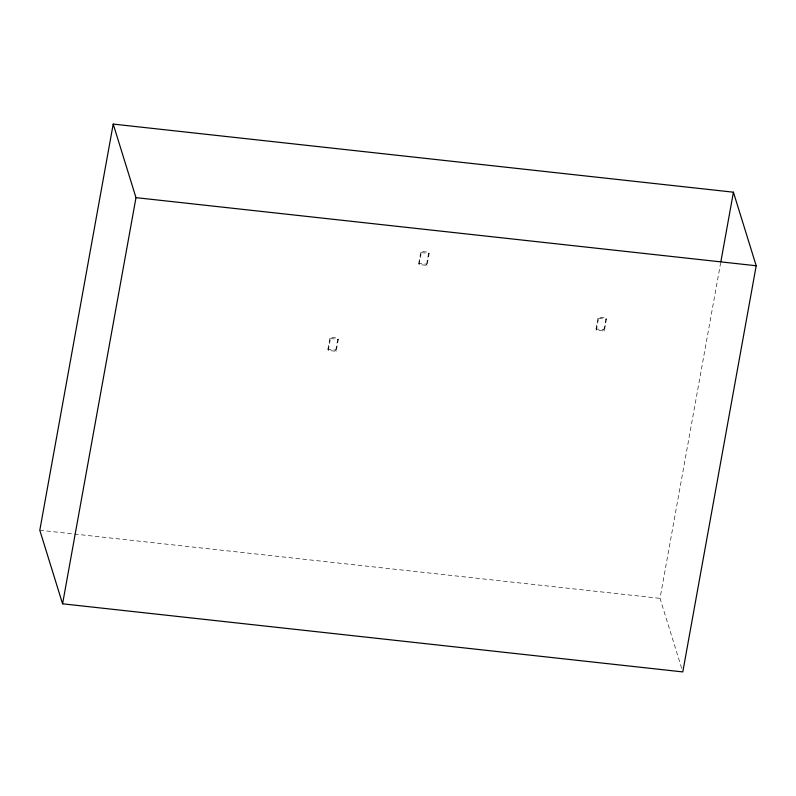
<?xml version="1.0" encoding="UTF-8"?>
<svg xmlns="http://www.w3.org/2000/svg" width="796" height="796" viewBox="0 0 796 796"><rect width="100%" height="100%" fill="white"/><g stroke="black" fill="none" stroke-linecap="round" stroke-linejoin="round"><path stroke-width="0.6" stroke-dasharray="3.98 2.98" d="M327.912 349.205L330.071 337.275L337.942 338.141L338.32 339.375L336.171 351.295L328.29 350.429L327.912 349.205L335.793 350.071L336.171 351.295M328.29 350.429L330.449 338.509L330.071 337.275M335.793 350.071L337.942 338.141M418.736 263.317L420.895 251.387L428.775 252.252L429.153 253.476L426.994 265.406L419.114 264.541L418.736 263.317L426.616 264.182L426.994 265.406M419.114 264.541L421.273 252.621L420.895 251.387M426.616 264.182L428.775 252.252M596.035 328.937L598.184 317.017L606.064 317.883L606.443 319.106L604.293 331.027L596.413 330.161L596.035 328.937L603.905 329.803L604.293 331.027M596.413 330.161L598.572 318.241L598.184 317.017M603.905 329.803L606.064 317.883M681.684 668.351L660.013 598.353L720.599 263.148M421.273 252.621L429.153 253.476M598.572 318.241L606.443 319.106M330.449 338.509L338.32 339.375M39.8 530.245L73.162 533.907M74.396 534.046L660.013 598.353"/><path stroke-width="1.19" d="M113.211 124.086L39.8 530.245L62.576 603.806L682.789 671.914L756.2 265.755L733.424 192.194L113.211 124.086L135.987 197.647L62.576 603.806M720.828 261.924L733.424 192.194M135.987 197.647L756.2 265.755"/></g></svg>
